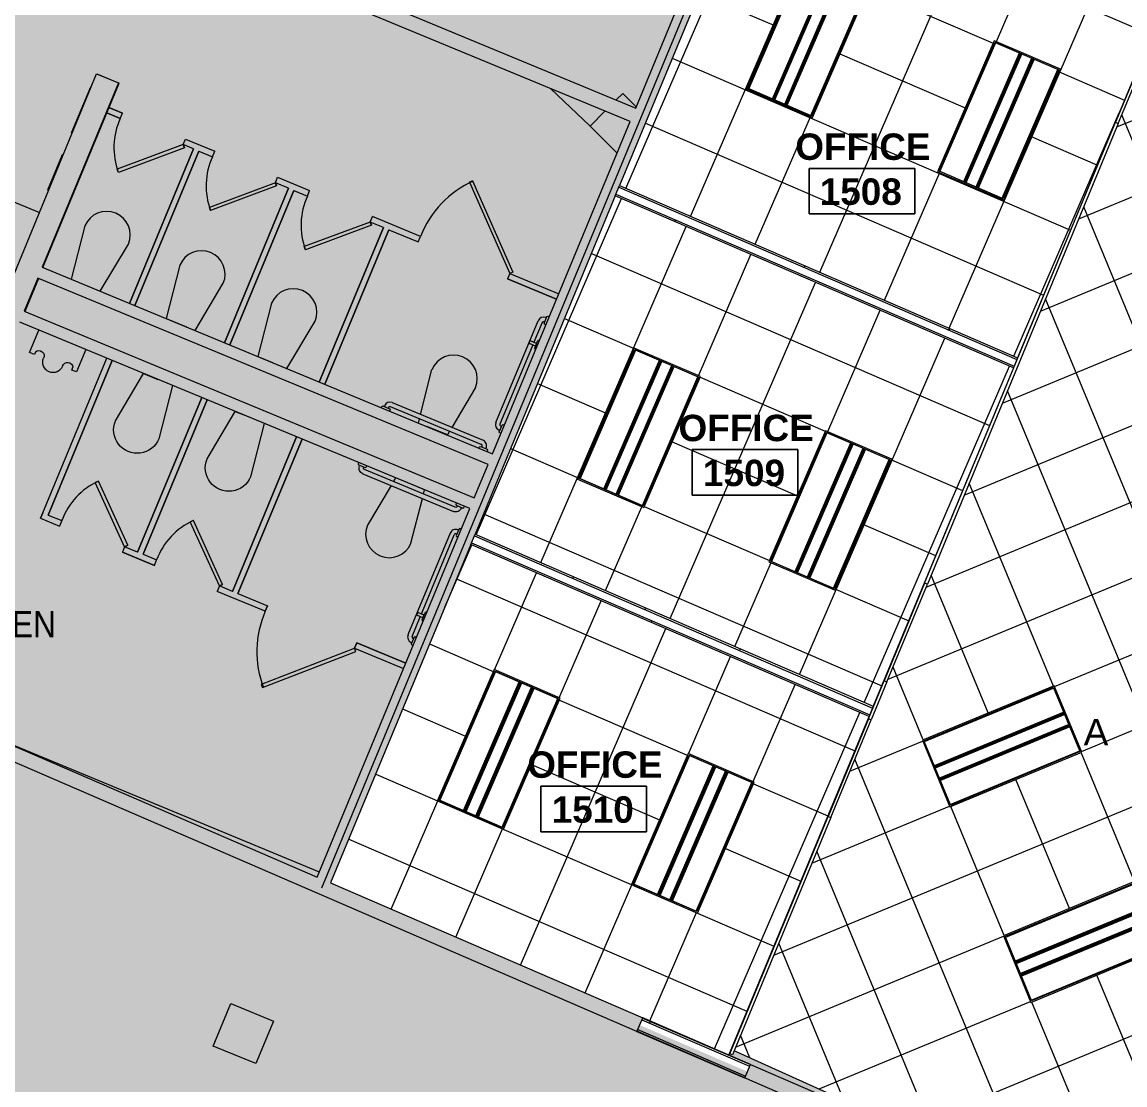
# Model space of a CAD drawing. Header units: inches. Extents: x 488 to 2071, y 800 to 2512.
# Drawn here: x 1129.1 to 1504.8, y 1009.8 to 1371.9 of the extents above; entities that cross this region are included whole.
import ezdxf

# ---------------------------------------------------------------- set-up
doc = ezdxf.new("R2010")
doc.units = ezdxf.units.IN
doc.header["$MEASUREMENT"] = 0
for name, color, linetype, lineweight in [('A-AREA-IDEN', 2, 'Continuous', 9), ('A-CLNG', 13, 'Continuous', 13), ('A-CLNG-PATT', 13, 'Continuous', 13), ('A-DETL-GENF', 92, 'Continuous', 9), ('A-DETL-THIN', 151, 'Continuous', 9), ('A-Flor-Shel-Text', 8, 'Continuous', 9), ('A-Flor-Shel-Tptn', 8, 'Continuous', 9), ('A-GLAZ-CURT', 52, 'Continuous', 9), ('A-Glaz-Shel-Sill', 8, 'Continuous', 9), ('A-WALL', 113, 'Continuous', 9), ('A-WALL-PATT', 111, 'Continuous', 13), ('A-Wall-Shel', 8, 'Continuous', 9), ('A-Wall-Shel-Fill', 8, 'Continuous', 9), ('E-LITE-EQPM', 33, 'Continuous', 9), ('E-LITE-EQPM-IDEN', 33, 'Continuous', 9), ('I-WALL', 2, 'Continuous', 9), ('P-Fixt-Shel', 8, 'Continuous', 9), ('S-Cols', 8, 'Continuous', 9), ('S-Cols-Fill', 8, 'Continuous', 9)]:
    doc.layers.add(name, color=color, linetype=linetype, lineweight=lineweight)
doc.styles.add('Arial', font='arial.ttf', dxfattribs={"height": 9})
doc.styles.add('Stylus BT', font='stylu.ttf', dxfattribs={"width": 0.9, "height": 9})
doc.styles.add('Swis721 Lt BT_B', font='', dxfattribs={"height": 9})
doc.styles.get('Swis721 Lt BT_B').set_extended_font_data('Swis721 Lt BT', bold=True)
pattern_1 = [(0, (0, 0), (30.72, 7.68), [1.267, -21.773, 1.267, -21.773, -122.88]), (0, (0, 0), (30.72, 7.68), [-46.08, 1.267, -44.813, 1.267, -21.773, -53.76]), (0, (0, 0), (30.72, 7.68), [-115.2, 1.267, -14.093, 1.267, -37.133]), (120, (11.52, 3.84), (-22.011075, 22.7643), [1.267, -21.773, 1.267, -21.773, -122.88]), (120, (11.52, 3.84), (-22.011075, 22.7643), [-46.08, 1.267, -44.813, 1.267, -21.773, -53.76]), (120, (11.52, 3.84), (-22.011075, 22.7643), [-115.2, 1.267, -14.093, 1.267, -37.133]), (240, (15.36, 19.2), (-8.708925, -30.4443), [1.267, -21.773, 1.267, -21.773, -122.88]), (240, (15.36, 19.2), (-8.708925, -30.4443), [-46.08, 1.267, -44.813, 1.267, -21.773, -53.76]), (240, (15.36, 19.2), (-8.708925, -30.4443), [-115.2, 1.267, -14.093, 1.267, -37.133])]

# ---------------------------------------------------------------- blocks, each defined once
blk = doc.blocks.new('Revit Link EDITED_dwg_GRAB36-5488122-Level 1 REFLECTED CEILING PLAN')
at = {"layer": 'P-Fixt-Shel', "color": 7}
for p, q in [((0.75, 18.75), (1, 18.75)), ((1, 17.25), (0.75, 17.25)), ((1.5, -16.75), (1.5, 16.75)), ((3, 16.75), (3, -16.75)), ((0.75, -17.25), (1, -17.25)), ((1, -18.75), (0.75, -18.75)), ((0.5, -19.5), (0, -19.5))]:
    blk.add_line(p, q, dxfattribs=at)
at = {"layer": 'P-Fixt-Shel', "color": 7, "flags": 128}
for points in [[(0, 19.5), (0.5, 19.5), (0.75, 19.25), (0.75, 16.75), (0.5, 16.5), (0, 16.5)], [(0, -16.5), (0.5, -16.5), (0.75, -16.75), (0.75, -19.25), (0.5, -19.5)]]:
    blk.add_lwpolyline(points, dxfattribs=at)
at = {"layer": 'P-Fixt-Shel', "color": 7}
for centre, radius, start, end in [((1, 16.75), 2, 360, 90), ((1, 16.75), 0.5, 360, 90), ((1, -16.75), 2, 270, 0), ((1, -16.75), 0.5, 270, 0)]:
    blk.add_arc(centre, radius, start, end, dxfattribs=at)
blk = doc.blocks.new('Revit Link EDITED_dwg_TOILET1-5488119-Level 1 REFLECTED CEILING PLAN')
at = {"layer": 'P-Fixt-Shel', "color": 7}
blk.add_line((5.34, 0.01), (8.03, 18.56), dxfattribs=at)
at = {"layer": 'P-Fixt-Shel', "color": 7, "flags": 128}
blk.add_lwpolyline([(-8.03, 18.56), (-5.34, 0), (0, 0)], dxfattribs=at)
at = {"layer": 'P-Fixt-Shel', "color": 7}
blk.add_arc((0, 18.56), 8.03, 360, 180, dxfattribs=at)
blk = doc.blocks.new('Revit Link EDITED_dwg_TOILET1-V17-Level 1 REFLECTED CEILING PLAN')
at = {"layer": 'P-Fixt-Shel', "color": 7}
blk.add_line((5.34, 0.01), (8.03, 18.56), dxfattribs=at)
at = {"layer": 'P-Fixt-Shel', "color": 7, "flags": 128}
blk.add_lwpolyline([(-8.03, 18.56), (-5.34, 0), (2.08, 0)], dxfattribs=at)
at = {"layer": 'P-Fixt-Shel', "color": 7}
blk.add_arc((0, 18.56), 8.03, 360, 180, dxfattribs=at)
blk = doc.blocks.new('Revit Link EDITED_dwg_GRAB36-5488120-Level 1 REFLECTED CEILING PLAN')
at = {"layer": 'P-Fixt-Shel', "color": 7}
for p, q in [((0.75, 18.75), (1, 18.75)), ((1, 17.25), (0.75, 17.25)), ((1.5, -16.75), (1.5, 16.75)), ((3, 16.75), (3, -16.75)), ((0.75, -17.25), (1, -17.25)), ((1, -18.75), (0.75, -18.75)), ((0.5, -19.5), (0, -19.5))]:
    blk.add_line(p, q, dxfattribs=at)
at = {"layer": 'P-Fixt-Shel', "color": 7, "flags": 128}
for points in [[(0, 19.5), (0.5, 19.5), (0.75, 19.25), (0.75, 16.75), (0.5, 16.5), (0, 16.5)], [(0, -16.5), (0.5, -16.5), (0.75, -16.75), (0.75, -19.25), (0.5, -19.5)]]:
    blk.add_lwpolyline(points, dxfattribs=at)
at = {"layer": 'P-Fixt-Shel', "color": 7}
for centre, radius, start, end in [((1, 16.75), 2, 360, 90), ((1, 16.75), 0.5, 360, 90), ((1, -16.75), 2, 270, 0), ((1, -16.75), 0.5, 270, 0)]:
    blk.add_arc(centre, radius, start, end, dxfattribs=at)
blk = doc.blocks.new('Revit Link EDITED_dwg_TOILET1-V18-Level 1 REFLECTED CEILING PLAN')
at = {"layer": 'P-Fixt-Shel', "color": 7}
blk.add_line((5.34, 0.01), (8.03, 18.56), dxfattribs=at)
at = {"layer": 'P-Fixt-Shel', "color": 7, "flags": 128}
blk.add_lwpolyline([(-8.03, 18.56), (-5.34, 0), (2.16, 0)], dxfattribs=at)
at = {"layer": 'P-Fixt-Shel', "color": 7}
blk.add_arc((0, 18.56), 8.03, 360, 180, dxfattribs=at)
blk = doc.blocks.new('Revit Link EDITED_dwg_TOILET1-5488121-Level 1 REFLECTED CEILING PLAN')
at = {"layer": 'P-Fixt-Shel', "color": 7}
blk.add_line((5.34, 0.01), (8.03, 18.56), dxfattribs=at)
at = {"layer": 'P-Fixt-Shel', "color": 7, "flags": 128}
blk.add_lwpolyline([(-8.03, 18.56), (-5.34, 0), (0.01, 0)], dxfattribs=at)
at = {"layer": 'P-Fixt-Shel', "color": 7}
blk.add_arc((0, 18.56), 8.03, 360, 180, dxfattribs=at)
blk = doc.blocks.new('Revit Link EDITED_dwg_TOILET1-V19-Level 1 REFLECTED CEILING PLAN')
at = {"layer": 'P-Fixt-Shel', "color": 7}
blk.add_line((5.35, 0.01), (8.03, 18.56), dxfattribs=at)
at = {"layer": 'P-Fixt-Shel', "color": 7, "flags": 128}
blk.add_lwpolyline([(-8.03, 18.56), (-5.34, 0), (-2.15, 0)], dxfattribs=at)
at = {"layer": 'P-Fixt-Shel', "color": 7}
blk.add_arc((0, 18.56), 8.03, 360, 180, dxfattribs=at)
blk = doc.blocks.new('Revit Link EDITED_dwg_URINAL1-5488130-Level 1 REFLECTED CEILING PLAN')
at = {"layer": 'P-Fixt-Shel', "color": 7, "flags": 128}
for points in [[(-8.66, 0), (-8.66, -8.28), (-6.9, -8.28), (-6.9, -7.28)], [(6.9, -7.28), (6.9, -8.28), (8.66, -8.28), (8.66, 0)]]:
    blk.add_lwpolyline(points, dxfattribs=at)
at = {"layer": 'P-Fixt-Shel', "color": 7}
for centre, radius, start, end in [((-5.3, -8.09), 1.8, 353.9369, 153.0544), ((5.3, -8.09), 1.8, 26.9456, 186.0631), ((0, -8.28), 3.51, 180, 0)]:
    blk.add_arc(centre, radius, start, end, dxfattribs=at)
blk = doc.blocks.new('Revit Link EDITED_dwg-5488103-Level 1 REFLECTED CEILING PLAN')
at = {"layer": 'A-Wall-Shel-Fill'}
h = blk.add_hatch(color=7, dxfattribs=at)
h.paths.add_polyline_path([(1322.58, 1336.49), (1327.64, 1341.55), (1309.11, 1349.23), (1320.99, 1338)], flags=0)
h.paths.add_polyline_path([(1250.93, 1391.72), (1250.93, 1391.72), (1250.93, 1391.72)], flags=0)
h.paths.add_polyline_path([(1257.45, 1394.43), (1257.45, 1394.43), (1257.45, 1394.43)], flags=0)
h.paths.add_polyline_path([(1246.73, 1447.6), (1246.73, 1447.62), (1198.66, 1467.5), (1198.69, 1467.5), (1246.68, 1447.62)], flags=0)
h.paths.add_polyline_path([(1247.17, 1452.85), (1254.51, 1455.89), (1254.38, 1456.21), (1246.73, 1453.06), (1120, 1505.56), (1128.99, 1527.27), (1128.91, 1527.25), (1119.93, 1505.56), (1246.75, 1453.03)], flags=0)
h.paths.add_polyline_path([(1191.75, 1463.88), (1194.02, 1469.46), (1118, 1500.92), (1115.71, 1495.37), (1115.77, 1495.35), (1118.06, 1500.89), (1194.02, 1469.43), (1191.73, 1463.89)], flags=0)
h.paths.add_polyline_path([(1111.09, 1497.29), (1125.03, 1531.06), (1125, 1531.04), (1111.6, 1498.64), (1111.08, 1497.29)], flags=0)
h = blk.add_hatch(color=7, dxfattribs=at)
h.paths.add_polyline_path([(1093.09, 1072.46), (1093.09, 1072.55), (991.71, 1114.5), (991.72, 1114.45), (1092.96, 1072.51)], flags=0)
h.paths.add_polyline_path([(1090.47, 1079.05), (1112.12, 1131.32), (1112.07, 1131.34), (1090.45, 1079.14), (1044.4, 1098.22), (1044.4, 1098.13), (1090.45, 1079.06)], flags=0)
h.paths.add_polyline_path([(1229.59, 1080.58), (1230.33, 1082.36), (1114.81, 1130.2), (1225.47, 1082.36)], flags=0)
h.paths.add_polyline_path([(1039.75, 1100.05), (1039.75, 1100.14), (964.91, 1131.14), (967.2, 1136.69), (967.14, 1136.71), (964.82, 1131.09), (1039.57, 1100.13)], flags=0)
h.paths.add_polyline_path([(984.91, 1117.36), (958.29, 1128.39), (958.3, 1128.38), (984.79, 1117.41)], flags=0)
h.paths.add_polyline_path([(1060.48, 1137.02), (1069.67, 1159.24), (990.18, 1192.17), (1040.89, 1314.58), (1123.94, 1280.18), (1124.02, 1280.36), (1040.85, 1314.66), (990.12, 1192.17), (1069.67, 1159.22), (1060.48, 1137.02)], flags=0)
h.paths.add_polyline_path([(1063.13, 1156.49), (1063.13, 1156.51), (988.19, 1187.52), (980.92, 1169.97), (980.98, 1169.95), (988.25, 1187.5), (1063.1, 1156.5)], flags=0)
h.paths.add_polyline_path([(1102.36, 1206.86), (1102.36, 1206.86), (1102.35, 1206.86)], flags=0)
h.paths.add_polyline_path([(1102.37, 1206.87), (1128.37, 1269.63), (1128.27, 1269.67), (1102.89, 1208.14)], flags=0)
h.paths.add_polyline_path([(1129.99, 1273.29), (1134.66, 1284.58), (1134.45, 1284.66), (1129.79, 1273.37)], flags=0)
h.paths.add_polyline_path([(1136.1, 1288.31), (1162.11, 1351.08), (1161.87, 1351.18), (1135.97, 1288.36)], flags=0)
h.paths.add_polyline_path([(1073.93, 1305.34), (1042.46, 1318.38), (1093.17, 1440.79), (1173.81, 1407.43), (1173.78, 1407.43), (1093.12, 1440.84), (1042.38, 1318.35), (1069.35, 1307.23)], flags=0)
h.paths.add_polyline_path([(1171.08, 1413.96), (1171.06, 1414), (1095.1, 1445.46), (1101.98, 1462.1), (1101.93, 1462.11), (1095.03, 1445.46), (1171.06, 1413.97)], flags=0)
blk.add_hatch(color=7, dxfattribs=at).paths.add_polyline_path([(1495.15, 965.77), (1371.65, 1021.44), (1371.07, 1020.04), (1370.14, 1020.42), (1370.73, 1021.85), (1370.62, 1021.9), (1369.82, 1019.95), (1494.82, 965.91)], flags=0)
at = {"layer": 'S-Cols-Fill'}
h = blk.add_hatch(color=7, dxfattribs=at)
h.paths.add_polyline_path([(1331.78, 1327.29), (1336.22, 1338), (1327.64, 1341.55), (1322.58, 1336.49), (1331.46, 1327.61)], flags=0)
h.paths.add_polyline_path([(1338.13, 1342.62), (1338.28, 1342.98), (1333.68, 1347.58), (1331.5, 1345.37), (1337.62, 1342.83)], flags=0)
blk.add_hatch(color=7, dxfattribs=at).paths.add_polyline_path([(1208.68, 1017.04), (1214.69, 1031.54), (1200.19, 1037.54), (1194.19, 1023.04)], flags=0)
at = {"layer": 'A-Flor-Shel-Tptn', "color": 7}
for p, q in [((1158.68, 1342.82), (1163.3, 1340.9)), ((1163.3, 1340.9), (1158.68, 1342.82)), ((1157.92, 1340.97), (1162.54, 1339.05)), ((1162.54, 1339.05), (1157.92, 1340.97)), ((1162.54, 1339.05), (1163.3, 1340.9)), ((1162.54, 1339.05), (1163.3, 1340.9)), ((1183.96, 1330.18), (1161.47, 1321.79)), ((1183.96, 1330.18), (1161.47, 1321.79)), ((1183.96, 1330.18), (1184.73, 1332.03)), ((1183.96, 1330.18), (1184.73, 1332.03)), ((1187.48, 1328.72), (1183.96, 1330.18)), ((1187.48, 1328.72), (1183.96, 1330.18)), ((1183.96, 1330.18), (1184.37, 1329.09)), ((1184.37, 1329.09), (1183.96, 1330.18)), ((1184.73, 1332.03), (1194.71, 1327.89)), ((1184.73, 1332.03), (1194.71, 1327.89)), ((1184.37, 1329.09), (1161.88, 1320.7)), ((1184.37, 1329.09), (1161.88, 1320.7)), ((1187.48, 1328.72), (1165.67, 1276.06)), ((1165.67, 1276.06), (1187.48, 1328.72)), ((1189.33, 1327.96), (1167.51, 1275.3)), ((1167.51, 1275.3), (1189.33, 1327.96)), ((1189.33, 1327.96), (1193.95, 1326.04)), ((1189.33, 1327.96), (1193.95, 1326.04)), ((1193.95, 1326.04), (1194.71, 1327.89)), ((1193.95, 1326.04), (1194.71, 1327.89)), ((1161.88, 1320.7), (1161.47, 1321.79)), ((1161.88, 1320.7), (1161.47, 1321.79)), ((1215.37, 1317.17), (1216.14, 1319.02)), ((1215.37, 1317.17), (1216.14, 1319.02)), ((1216.14, 1319.02), (1227.05, 1314.5)), ((1216.14, 1319.02), (1227.05, 1314.5)), ((1215.37, 1317.17), (1192.89, 1308.78)), ((1215.37, 1317.17), (1192.89, 1308.78)), ((1215.78, 1316.08), (1193.29, 1307.69)), ((1215.78, 1316.08), (1193.29, 1307.69)), ((1219.82, 1315.33), (1198, 1262.67)), ((1198, 1262.67), (1219.82, 1315.33)), ((1219.82, 1315.33), (1215.37, 1317.17)), ((1219.82, 1315.33), (1215.37, 1317.17)), ((1215.37, 1317.17), (1215.78, 1316.08)), ((1215.78, 1316.08), (1215.37, 1317.17)), ((1281.45, 1317.33), (1282.51, 1317.81)), ((1282.51, 1317.81), (1281.45, 1317.33)), ((1281.45, 1317.33), (1295.23, 1286.25)), ((1281.45, 1317.33), (1295.23, 1286.25)), ((1282.51, 1317.81), (1296.29, 1286.73)), ((1282.51, 1317.81), (1296.29, 1286.73)), ((1221.66, 1314.56), (1199.85, 1261.9)), ((1199.85, 1261.9), (1221.66, 1314.56)), ((1221.66, 1314.56), (1226.28, 1312.65)), ((1221.66, 1314.56), (1226.28, 1312.65)), ((1226.28, 1312.65), (1227.05, 1314.5)), ((1226.28, 1312.65), (1227.05, 1314.5)), ((1193.29, 1307.69), (1192.89, 1308.78)), ((1193.29, 1307.69), (1192.89, 1308.78)), ((1247.71, 1303.77), (1225.22, 1295.39)), ((1247.71, 1303.77), (1225.22, 1295.39)), ((1247.71, 1303.77), (1248.47, 1305.62)), ((1247.71, 1303.77), (1248.47, 1305.62)), ((1252.15, 1301.93), (1247.71, 1303.77)), ((1252.15, 1301.93), (1247.71, 1303.77)), ((1247.71, 1303.77), (1248.12, 1302.68)), ((1248.12, 1302.68), (1247.71, 1303.77)), ((1264.84, 1298.84), (1248.47, 1305.62)), ((1264.84, 1298.84), (1248.47, 1305.62)), ((1248.12, 1302.68), (1225.63, 1294.29)), ((1248.12, 1302.68), (1225.63, 1294.29)), ((1252.15, 1301.93), (1230.34, 1249.27)), ((1230.34, 1249.27), (1252.15, 1301.93)), ((1254, 1301.17), (1232.19, 1248.51)), ((1232.19, 1248.51), (1254, 1301.17)), ((1254, 1301.17), (1264.07, 1296.99)), ((1254, 1301.17), (1264.07, 1296.99)), ((1264.07, 1296.99), (1264.84, 1298.84)), ((1264.07, 1296.99), (1264.84, 1298.84)), ((1225.63, 1294.29), (1225.22, 1295.39)), ((1225.63, 1294.29), (1225.22, 1295.39)), ((1295.23, 1286.25), (1294.46, 1284.4)), ((1295.23, 1286.25), (1294.46, 1284.4)), ((1296.29, 1286.73), (1295.23, 1286.25)), ((1296.29, 1286.73), (1295.23, 1286.25)), ((1295.23, 1286.25), (1311.92, 1279.34)), ((1295.23, 1286.25), (1311.92, 1279.34)), ((1294.46, 1284.4), (1311.15, 1277.49)), ((1311.15, 1277.49), (1294.46, 1284.4)), ((1136.12, 1204.73), (1157.93, 1257.39)), ((1136.12, 1204.73), (1157.93, 1257.39)), ((1137.97, 1203.96), (1159.78, 1256.62)), ((1159.78, 1256.62), (1137.97, 1203.96)), ((1168.45, 1191.33), (1190.27, 1243.99)), ((1190.27, 1243.99), (1168.45, 1191.33)), ((1170.3, 1190.57), (1192.12, 1243.23)), ((1192.12, 1243.23), (1170.3, 1190.57)), ((1200.79, 1177.94), (1222.6, 1230.6)), ((1222.6, 1230.6), (1200.79, 1177.94)), ((1202.64, 1177.17), (1224.45, 1229.83)), ((1224.45, 1229.83), (1202.64, 1177.17)), ((1155.1, 1215.49), (1154.04, 1215)), ((1155.1, 1215.49), (1154.04, 1215)), ((1164.01, 1193.17), (1154.04, 1215)), ((1164.01, 1193.17), (1154.04, 1215)), ((1165.07, 1193.66), (1155.1, 1215.49)), ((1165.07, 1193.66), (1155.1, 1215.49)), ((1136.12, 1204.73), (1135.35, 1202.88)), ((1135.35, 1202.88), (1136.12, 1204.73)), ((1135.35, 1202.88), (1141.82, 1200.2)), ((1135.35, 1202.88), (1141.82, 1200.2)), ((1137.97, 1203.96), (1142.59, 1202.05)), ((1137.97, 1203.96), (1142.59, 1202.05)), ((1142.59, 1202.05), (1141.82, 1200.2)), ((1142.59, 1202.05), (1141.82, 1200.2)), ((1187.44, 1202.09), (1186.38, 1201.61)), ((1187.44, 1202.09), (1186.38, 1201.61)), ((1196.35, 1179.78), (1186.38, 1201.61)), ((1196.35, 1179.78), (1186.38, 1201.61)), ((1197.41, 1180.26), (1187.44, 1202.09)), ((1197.41, 1180.26), (1187.44, 1202.09)), ((1164.01, 1193.17), (1163.25, 1191.32)), ((1164.01, 1193.17), (1163.25, 1191.32)), ((1163.25, 1191.32), (1174.16, 1186.8)), ((1174.16, 1186.8), (1163.25, 1191.32)), ((1164.01, 1193.17), (1165.07, 1193.66)), ((1165.07, 1193.66), (1164.01, 1193.17)), ((1168.45, 1191.33), (1164.01, 1193.17)), ((1168.45, 1191.33), (1164.01, 1193.17)), ((1170.3, 1190.57), (1174.92, 1188.65)), ((1170.3, 1190.57), (1174.92, 1188.65)), ((1174.16, 1186.8), (1174.92, 1188.65)), ((1174.16, 1186.8), (1174.92, 1188.65)), ((1196.35, 1179.78), (1195.58, 1177.93)), ((1196.35, 1179.78), (1195.58, 1177.93)), ((1196.35, 1179.78), (1197.41, 1180.26)), ((1197.41, 1180.26), (1196.35, 1179.78)), ((1200.79, 1177.94), (1196.35, 1179.78)), ((1200.79, 1177.94), (1196.35, 1179.78)), ((1211.95, 1171.15), (1195.58, 1177.93)), ((1211.95, 1171.15), (1195.58, 1177.93)), ((1202.64, 1177.17), (1212.71, 1173)), ((1202.64, 1177.17), (1212.71, 1173)), ((1212.71, 1173), (1211.95, 1171.15)), ((1211.95, 1171.15), (1212.71, 1173)), ((1210.62, 1146.33), (1242.34, 1158.57)), ((1210.62, 1146.33), (1242.34, 1158.57)), ((1211.03, 1145.24), (1242.76, 1157.48)), ((1211.03, 1145.24), (1242.76, 1157.48)), ((1242.76, 1157.48), (1242.34, 1158.57)), ((1242.76, 1157.48), (1242.34, 1158.57)), ((1242.34, 1158.57), (1259.03, 1151.65)), ((1242.34, 1158.57), (1259.03, 1151.65)), ((1243.1, 1160.41), (1259.79, 1153.5)), ((1259.79, 1153.5), (1243.1, 1160.41)), ((1210.62, 1146.33), (1211.03, 1145.24)), ((1211.03, 1145.24), (1210.62, 1146.33))]:
    blk.add_line(p, q, dxfattribs=at)
for centre, radius, start, end in [((1184.37, 1329.09), 24, 155.4608, 200.383), ((1184.37, 1329.09), 24, 155.4608, 200.383), ((1215.78, 1316.08), 24, 155.4608, 200.383), ((1215.78, 1316.08), 24, 155.4608, 200.383), ((1296.56, 1286.61), 34, 113.9115, 158.9115), ((1296.56, 1286.61), 34, 113.9115, 158.9115), ((1248.12, 1302.68), 24, 155.4608, 200.383), ((1248.12, 1302.68), 24, 155.4608, 200.383), ((1165.07, 1193.66), 24, 114.617, 159.5392), ((1165.07, 1193.66), 24, 114.617, 159.5392), ((1197.41, 1180.26), 24, 114.617, 159.5392), ((1197.41, 1180.26), 24, 114.617, 159.5392), ((1243.03, 1157.37), 34, 156.0885, 201.0885), ((1243.03, 1157.37), 34, 156.0885, 201.0885)]:
    blk.add_arc(centre, radius, start, end, dxfattribs=at)
at = {"layer": 'A-Glaz-Shel-Sill', "color": 7}
blk.add_arc((1955.44, 715.39), 515.51, 112.6116, 152.63, dxfattribs=at)
at = {"layer": 'A-Wall-Shel', "color": 7}
for p, q in [((1158.18, 1352.71), (1154.71, 1354.14)), ((1322.58, 1336.49), (1309.11, 1349.23)), ((1134.66, 1284.58), (1129.99, 1273.29)), ((1114.4, 1130.38), (1230.33, 1082.36))]:
    blk.add_line(p, q, dxfattribs=at)
at = {"layer": 'A-Wall-Shel', "color": 7, "flags": 128}
blk.add_lwpolyline([(1136.1, 1288.31), (1162.11, 1351.08), (1161.87, 1351.18)], dxfattribs=at)
at = {"layer": 'P-Fixt-Shel', "color": 7}
for p, q in [((1152.58, 1349.62), (1152.34, 1349.72)), ((1143.05, 1326.5), (1142.77, 1326.62)), ((1290.5, 1235.47), (1304.85, 1270.12)), ((1307.47, 1271.2), (1307.7, 1271.11)), ((1308.21, 1271.7), (1308.68, 1271.51)), ((1306.24, 1269.55), (1303.45, 1262.82)), ((1307.12, 1269.72), (1306.89, 1269.82)), ((1304.37, 1262.44), (1302.52, 1263.2)), ((1303.71, 1260.83), (1304.66, 1263.14)), ((1303.07, 1261.9), (1291.89, 1234.9)), ((1303.99, 1261.52), (1302.14, 1262.28)), ((1264.82, 1238.24), (1268.67, 1253.48)), ((1283.51, 1247.36), (1275.49, 1233.82)), ((1264.08, 1235.3), (1264.45, 1236.77)), ((1291.82, 1232.77), (1291.58, 1232.86)), ((1292.16, 1234.25), (1292.39, 1234.15)), ((1254.79, 1214.02), (1246.73, 1200.52)), ((1256.34, 1216.62), (1255.57, 1215.32)), ((1261.56, 1194.35), (1265.46, 1209.6)), ((1277.75, 1198.8), (1277.52, 1198.9)), ((1274.9, 1197.81), (1260.55, 1163.17)), ((1265.1, 1170.24), (1276.29, 1197.24)), ((1276.94, 1197.51), (1277.17, 1197.41)), ((1261.94, 1162.59), (1264.72, 1169.31)), ((1265.65, 1168.93), (1263.8, 1169.69)), ((1266.03, 1169.85), (1264.18, 1170.62)), ((1265.36, 1168.24), (1266.32, 1170.55)), ((1262.44, 1161.84), (1262.21, 1161.94)), ((1243.1, 1160.41), (1242.34, 1158.57)), ((1242.34, 1158.57), (1243.1, 1160.41)), ((1261.63, 1160.55), (1261.87, 1160.46)), ((1261.81, 1159.67), (1262.27, 1159.48))]:
    blk.add_line(p, q, dxfattribs=at)
at = {"layer": 'P-Fixt-Shel', "color": 7, "flags": 128}
for points in [[(1115.25, 1431.64), (1074.08, 1332.25), (1135.01, 1307.01)], [(1152.34, 1349.72), (1145.83, 1334.01), (1146.1, 1333.9)], [(1142.77, 1326.62), (1137.8, 1314.61), (1138.09, 1314.49)], [(1307.53, 1268.74), (1307.07, 1268.93), (1306.93, 1269.26), (1307.89, 1271.57), (1308.21, 1271.7)], [(1274.72, 1232.51), (1273.96, 1231.22), (1266.96, 1234.11)], [(1292.22, 1231.79), (1291.76, 1231.98), (1291.62, 1232.3), (1292.58, 1234.61), (1292.91, 1234.75), (1293.37, 1234.56)], [(1265.84, 1211.06), (1266.21, 1212.52), (1261.1, 1214.65)], [(1278.73, 1199.21), (1278.26, 1199.4), (1277.94, 1199.26), (1276.98, 1196.95), (1277.12, 1196.63), (1277.58, 1196.43)], [(1263.42, 1162.25), (1262.96, 1162.44), (1262.63, 1162.31), (1261.67, 1160), (1261.81, 1159.67)]]:
    blk.add_lwpolyline(points, dxfattribs=at)
at = {"layer": 'P-Fixt-Shel', "color": 7}
for centre, radius, start, end in [((1306.7, 1269.35), 2, 67.4998, 157.4998), ((1306.7, 1269.35), 0.5, 67.4998, 157.4998), ((1302.33, 1262.74), 0.5, 67.635, 247.635), ((1305.12, 1262.95), 0.5, 67.635, 157.635), ((1304.17, 1260.63), 0.5, 157.635, 247.5012), ((1276.09, 1250.42), 8.03, 337.605, 157.605), ((1292.35, 1234.71), 2, 157.4998, 247.4998), ((1292.35, 1234.71), 0.5, 157.4998, 247.4998), ((1254.14, 1197.44), 8.03, 157.395, 337.395), ((1276.75, 1197.05), 2, 67.5003, 157.5003), ((1276.75, 1197.05), 0.5, 67.5003, 157.5003), ((1263.99, 1170.15), 0.5, 67.635, 247.635), ((1266.78, 1170.36), 0.5, 67.6663, 157.635), ((1265.83, 1168.05), 0.5, 157.635, 246.5552), ((1262.4, 1162.4), 2, 157.5003, 247.5003), ((1262.4, 1162.4), 0.5, 157.5003, 247.5003)]:
    blk.add_arc(centre, radius, start, end, dxfattribs=at)
at = {"layer": 'S-Cols', "color": 7, "flags": 128}
for points in [[(1338.28, 1342.98), (1333.68, 1347.58), (1331.47, 1345.38)], [(1327.64, 1341.55), (1322.58, 1336.49), (1331.78, 1327.29)]]:
    blk.add_lwpolyline(points, dxfattribs=at)
blk.add_lwpolyline([(1214.69, 1031.54), (1208.68, 1017.04), (1194.19, 1023.04), (1200.19, 1037.54)], close=True, dxfattribs=at)
for name, p, rotation in [('Revit Link EDITED_dwg_TOILET1-V17-Level 1 REFLECTED CEILING PLAN', (1150.75, 1282.24), 337.3950000000519), ('Revit Link EDITED_dwg_TOILET1-V18-Level 1 REFLECTED CEILING PLAN', (1183.08, 1268.85), 337.3950000000519), ('Revit Link EDITED_dwg_TOILET1-5488119-Level 1 REFLECTED CEILING PLAN', (1214.34, 1255.9), 337.3950000000519), ('Revit Link EDITED_dwg_GRAB36-5488122-Level 1 REFLECTED CEILING PLAN', (1269.48, 1233.06), 67.50001289047115)]:
    blk.add_blockref(name, p, dxfattribs=dict(rotation=rotation))
at = {"extrusion": (0, 0, -1)}
for name, p, zscale, rotation in [('Revit Link EDITED_dwg_URINAL1-5488130-Level 1 REFLECTED CEILING PLAN', (-1142.81, 1263.65), -1, 22.5000119344776), ('Revit Link EDITED_dwg_TOILET1-5488121-Level 1 REFLECTED CEILING PLAN', (-1175.35, 1250.17), -1, 202.3949935547599), ('Revit Link EDITED_dwg_TOILET1-V19-Level 1 REFLECTED CEILING PLAN', (-1206.6, 1237.23), -1, 202.3949935547599), ('Revit Link EDITED_dwg_GRAB36-5488120-Level 1 REFLECTED CEILING PLAN', (-1261.74, 1214.39), -0.9999999999999999, 292.4999935547475)]:
    blk.add_blockref(name, p, dxfattribs=dict(at, zscale=zscale, rotation=rotation))
at = {"layer": 'A-Flor-Shel-Text', "insert": (1128.61, 1171.28), "char_height": 9, "width": 28.7252, "attachment_point": 2, "line_spacing_factor": 1.091849, "style": 'Stylus BT'}
blk.add_mtext('MEN', dxfattribs=at)
blk = doc.blocks.new('System Panel - Glazed-5474414-Level 1 REFLECTED CEILING PLAN')
at = {"layer": 'A-GLAZ-CURT', "lineweight": 13}
for p, q in [((-192.03, 0.75), (-192.03, 1.75)), ((-192.03, 1.75), (-104.52, 1.75)), ((-104.52, 0.75), (-192.03, 0.75)), ((-104.52, 1.75), (-104.52, 0.75)), ((-68.52, 0.75), (-68.52, 1.75)), ((-68.52, 1.75), (-54.52, 1.75)), ((-54.52, 0.75), (-68.52, 0.75)), ((-54.52, 1.75), (-54.52, 0.75)), ((-18.52, 0.75), (-18.52, 1.75)), ((-18.52, 1.75), (151.48, 1.75)), ((151.48, 0.75), (-18.52, 0.75)), ((151.48, 1.75), (151.48, 0.75)), ((187.48, 0.75), (187.48, 1.75)), ((187.48, 1.75), (192.03, 1.75)), ((192.03, 0.75), (187.48, 0.75)), ((192.03, 1.75), (192.03, 0.75))]:
    blk.add_line(p, q, dxfattribs=at)
at = {"layer": 'A-GLAZ-CURT'}
for p, q in [((-68.52, 1.75), (-104.52, 1.75)), ((-104.52, 0.75), (-68.52, 0.75)), ((-18.52, 1.75), (-54.52, 1.75)), ((-54.52, 0.75), (-18.52, 0.75)), ((187.48, 1.75), (151.48, 1.75)), ((151.48, 0.75), (187.48, 0.75))]:
    blk.add_line(p, q, dxfattribs=at)
blk = doc.blocks.new('L-Recessed-Axis-Plano - 2 X 4-4550867-Level 1 REFLECTED CEILING PLAN')
at = {"layer": 'E-LITE-EQPM'}
for p, q in [((23.91, 11.87), (-23.91, 11.87)), ((-23.91, 11.87), (-23.91, -11.88)), ((-23.87, -11.56), (-23.87, 11.56)), ((-23.87, 11.56), (23.88, 11.56)), ((23.88, 11.56), (23.88, -11.56)), ((23.91, -11.88), (23.91, 11.87)), ((-23.87, 2.74), (23.88, 2.74)), ((23.88, 2.51), (-23.87, 2.51)), ((-23.87, 2.3), (23.88, 2.3)), ((-23.87, 2.2), (23.88, 2.2)), ((-23.87, 1.83), (23.88, 1.83)), ((-23.87, -1.83), (23.88, -1.83)), ((-23.87, -2.2), (23.88, -2.2)), ((-23.87, -2.3), (23.88, -2.3)), ((-23.87, -2.51), (23.88, -2.51)), ((-23.87, -2.74), (23.88, -2.74)), ((-23.91, -11.88), (23.91, -11.88)), ((23.88, -11.56), (-23.87, -11.56))]:
    blk.add_line(p, q, dxfattribs=at)
blk = doc.blocks.new('Room Tag - Room Name and Number-3379422-Level 1 REFLECTED CEILING PLAN')
at = {"layer": 'A-AREA-IDEN'}
for p, q in [((-0.1881, -0.1636), (-0.1881, -0.0018)), ((-0.1881, -0.0018), (0.1869, -0.0018)), ((0.1869, -0.0018), (-0.1881, -0.0018)), ((-0.1881, -0.0018), (-0.1881, -0.1636)), ((0.1869, -0.0018), (0.1869, -0.1636)), ((0.1869, -0.1636), (0.1869, -0.0018)), ((0.1869, -0.1636), (-0.1881, -0.1636)), ((-0.1881, -0.1636), (0.1869, -0.1636))]:
    blk.add_line(p, q, dxfattribs=at)

msp = doc.modelspace()

# ---------------------------------------------------------------- hatches: boundary and pattern name
at = {"layer": 'A-CLNG-PATT'}
h = msp.add_hatch(dxfattribs=at)
h.set_pattern_fill('FP_13', color=256, style=0, pattern_type=2)
h.set_pattern_definition([(112.5, (1719.683, 1634.152), (22.1731, 9.1844), []), (22.5, (1719.683, 1634.152), (9.1844, -22.1731), [])])
h.paths.add_polyline_path([(1495.18, 965.76), (1520.47, 1007.38), (1520.42, 1007.42), (1521.83, 1009.49), (1521.9, 1009.49), (1550.86, 1048.07), (1550.82, 1048.11), (1552.41, 1050.04), (1552.46, 1050), (1585.04, 1085.64), (1585, 1085.68), (1586.77, 1087.44), (1586.81, 1087.4), (1622.68, 1119.73), (1622.65, 1119.78), (1624.58, 1121.36), (1624.62, 1121.31), (1663.44, 1150.03), (1663.41, 1150.08), (1665.49, 1151.46), (1665.52, 1151.42), (1706.94, 1176.25), (1706.91, 1176.3), (1709.12, 1177.48), (1709.14, 1177.43), (1746.19, 1194.97), (1743.76, 1200.84), (1745.52, 1201.6), (1744.14, 1204.82), (1742.42, 1204.08), (1739.96, 1210), (1756.13, 1216.7), (1762.17, 1202.11), (1969.11, 1287.83), (1967.97, 1290.6), (2002.84, 1305.05), (2002.84, 1322.04), (2015.84, 1322.04), (2015.84, 1409.06), (1780.3, 1409.06), (1780.3, 1412.19), (1781.59, 1412.19), (1781.59, 1564.44), (1781.24, 1564.44), (1781.24, 1564.37), (1781.11, 1564.35), (1672.67, 1564.35), (1532.07, 1506.11), (1467.75, 1659.69), (1348.08, 1610.12), (1358.61, 1584.7), (1268.78, 1547.45), (1299.54, 1473.19), (1299.48, 1473.17), (1301.6, 1468.06), (1377.13, 1436.77), (1377.19, 1436.93), (1381.81, 1435.01), (1381.77, 1434.82), (1517.37, 1376.19), (1527.89, 1401.58), (1531.35, 1400.15), (1520.47, 1373.86), (1518.04, 1374.87), (1371.65, 1021.44), (1495.18, 965.76)], flags=0)
h.paths.add_polyline_path([(1370.73, 1021.85), (1517.12, 1375.25), (1517, 1375.3), (1370.62, 1021.9)], flags=0)
h.paths.add_polyline_path([(1472.76, 1037.87), (1463.36, 1060.56), (1508.29, 1079.17), (1517.69, 1056.48), (1472.89, 1037.92)], flags=0)
h.paths.add_polyline_path([(1445.16, 1104.51), (1435.76, 1127.2), (1480.68, 1145.81), (1490.08, 1123.12), (1445.29, 1104.56)], flags=0)
h.paths.add_polyline_path([(1547.48, 1109.34), (1535.11, 1121.72), (1545.14, 1131.76), (1547.1, 1128.16), (1550.17, 1129.83), (1548.31, 1133.26), (1559.85, 1121.72), (1554, 1115.86), (1552.04, 1117.6), (1549.72, 1114.99), (1551.52, 1113.38), (1549.23, 1111.1)], flags=0)
h.paths.add_polyline_path([(1556.02, 1150.43), (1546.62, 1173.12), (1591.55, 1191.73), (1600.95, 1169.04), (1556.15, 1150.48)], flags=0)
h.paths.add_polyline_path([(1666.89, 1196.35), (1657.49, 1219.05), (1702.41, 1237.65), (1711.81, 1214.96), (1667.02, 1196.41)], flags=0)
h.paths.add_polyline_path([(1519.46, 1238.71), (1510.06, 1261.4), (1554.98, 1280.01), (1564.38, 1257.32), (1519.59, 1238.76)], flags=0)
h.paths.add_polyline_path([(1777.76, 1242.27), (1768.36, 1264.97), (1813.28, 1283.58), (1822.68, 1260.88), (1777.88, 1242.33)], flags=0)
h.paths.add_polyline_path([(1630.32, 1284.63), (1620.92, 1307.32), (1665.85, 1325.93), (1675.25, 1303.24), (1630.45, 1284.69)], flags=0)
h.paths.add_polyline_path([(1888.62, 1288.2), (1879.22, 1310.89), (1924.15, 1329.5), (1933.54, 1306.8), (1888.75, 1288.25)], flags=0)
h.paths.add_polyline_path([(1741.19, 1330.55), (1731.79, 1353.25), (1776.71, 1371.85), (1786.11, 1349.16), (1741.32, 1330.61)], flags=0)
h.paths.add_polyline_path([(1593.42, 1373.74), (1584.02, 1396.43), (1628.94, 1415.04), (1638.34, 1392.34), (1593.54, 1373.79)], flags=0)
h.paths.add_polyline_path([(1704.66, 1419.81), (1695.26, 1442.51), (1740.18, 1461.12), (1749.58, 1438.42), (1704.79, 1419.87)], flags=0)
h.paths.add_polyline_path([(1468.97, 1425.62), (1459.57, 1448.31), (1504.49, 1466.92), (1513.89, 1444.22), (1469.1, 1425.67)], flags=0)
h.paths.add_polyline_path([(1654, 1444.5), (1624.5, 1444.5), (1624.5, 1511), (1657.25, 1511), (1657.25, 1507.5), (1657.5, 1507.5), (1657.5, 1444.5), (1657.25, 1444.5)], flags=0)
h.paths.add_polyline_path([(1638.34, 1448), (1654, 1448), (1654, 1459.42), (1634.99, 1451.54), (1628, 1468.36), (1628, 1448)], flags=0)
h.paths.add_polyline_path([(1351.11, 1455.52), (1341.71, 1478.21), (1386.63, 1496.82), (1396.03, 1474.13), (1351.24, 1455.57)], flags=0)
h.paths.add_polyline_path([(1557.23, 1462.18), (1547.83, 1484.87), (1592.76, 1503.48), (1602.16, 1480.78), (1557.36, 1462.23)], flags=0)
h.paths.add_polyline_path([(1654, 1468.36), (1654, 1507.5), (1628, 1507.5), (1628, 1474.63), (1647.98, 1482.9), (1653.98, 1468.41)], flags=0)
h.paths.add_polyline_path([(1440.74, 1492.65), (1431.34, 1515.34), (1476.26, 1533.95), (1485.66, 1511.26), (1441.14, 1492.81)], flags=0)
h.paths.add_polyline_path([(1667.9, 1508.56), (1658.5, 1531.25), (1703.42, 1549.86), (1712.82, 1527.17), (1668.03, 1508.61)], flags=0)
h.paths.add_polyline_path([(1323.82, 1521.39), (1314.42, 1544.08), (1359.35, 1562.69), (1368.75, 1540), (1323.95, 1521.44)], flags=0)
h.paths.add_polyline_path([(1412.43, 1558.4), (1403.03, 1581.1), (1447.95, 1599.71), (1457.35, 1577.01), (1412.56, 1558.46)], flags=0)
h = msp.add_hatch(dxfattribs=at)
h.set_pattern_fill('FP_11', color=256, style=0, pattern_type=2)
h.set_pattern_definition([(336.62, (1333.798, 1131.547), (-9.5239, -22.0294), []), (246.62, (1333.798, 1131.547), (-22.0294, 9.5239), [])])
h.paths.add_polyline_path([(1369.82, 1019.95), (1417.6, 1135.32), (1281.96, 1193.96), (1234.18, 1078.59), (1351.11, 1028.04)], flags=0)
h.paths.add_polyline_path([(1359.2, 1068.32), (1336.66, 1078.07), (1355.95, 1122.7), (1378.5, 1112.96), (1359.35, 1068.66)], flags=0)
h.paths.add_polyline_path([(1293.12, 1096.9), (1270.57, 1106.64), (1289.87, 1151.27), (1312.41, 1141.53), (1293.26, 1097.23)], flags=0)
h.paths.add_polyline_path([(1419.03, 1138.78), (1466.79, 1254.08), (1331.16, 1312.72), (1283.4, 1197.42), (1418.79, 1138.88)], flags=0)
h.paths.add_polyline_path([(1406.04, 1178.3), (1383.49, 1188.05), (1402.79, 1232.68), (1425.33, 1222.93), (1406.19, 1178.66)], flags=0)
h.paths.add_polyline_path([(1340.87, 1206.48), (1318.32, 1216.22), (1337.62, 1260.86), (1360.16, 1251.11), (1341.01, 1206.81)], flags=0)
h.paths.add_polyline_path([(1468.23, 1257.54), (1515.94, 1372.73), (1380.3, 1431.37), (1332.59, 1316.18), (1467.99, 1257.65)], flags=0)
h.paths.add_polyline_path([(1463.49, 1311.19), (1440.94, 1320.94), (1460.24, 1365.57), (1482.78, 1355.82), (1463.63, 1311.52)], flags=0)
h.paths.add_polyline_path([(1398.32, 1339.36), (1375.77, 1349.11), (1395.07, 1393.74), (1417.61, 1384), (1398.46, 1339.7)], flags=0)
at = {"layer": 'A-DETL-GENF'}
h = msp.add_hatch(color=9, dxfattribs=at)
h.paths.add_polyline_path([(488.05, 799.94), (1415.16, 799.94), (1461.44, 911.67), (1454.19, 914.67), (1460.19, 929.16), (1467.44, 926.16), (1483.65, 965.29), (1375.23, 1012.17), (1376.16, 1014.32), (1339.44, 1030.19), (1338.51, 1028.04), (1114.81, 1124.75), (1093.18, 1072.51), (1093.12, 1072.51), (1093.09, 1072.46), (997, 1112.26), (954.85, 1010.5), (954.06, 1010.84), (953.51, 1009.5), (920.23, 1023.28), (831.49, 809.04), (756.81, 839.97), (759.15, 845.61), (547.33, 933.35), (585.4, 1025.28), (752.68, 955.99), (848.55, 1187.43), (864.26, 1180.91), (870.07, 1194.89), (874.34, 1193.12), (905.88, 1265.96), (939.16, 1252.24), (939.59, 1253.23), (905.48, 1267.36), (888.45, 1226.24), (883.83, 1228.16), (902.78, 1273.89), (941.49, 1257.87), (943.21, 1262.01), (943.36, 1261.95), (959.26, 1298.66), (958.51, 1298.97), (996.19, 1389.93), (798.83, 1471.68), (838.32, 1567.02), (675.55, 1959.92), (630.52, 1928.39), (509.26, 1978.61), (488.05, 1927.42), (488.05, 815.54)], flags=0)
h.paths.add_polyline_path([(776.32, 846.05), (776.32, 846.05), (774.9, 846.64)], flags=0)
h.paths.add_polyline_path([(771.7, 847.96), (773.87, 853.2), (778.49, 851.28), (792.27, 884.54), (787.64, 886.46), (791.76, 896.39), (782.02, 900.42), (885.31, 1149.79), (845.1, 1166.44), (737.24, 906.04), (608.76, 959.26), (610.61, 963.74), (734.62, 912.38), (750.86, 951.6), (588.29, 1018.94), (553.94, 936.02), (761.06, 850.23), (761.82, 852.06), (771.32, 848.12)], flags=0)
h.paths.add_polyline_path([(793.67, 901.01), (895.06, 1145.78), (889.96, 1147.88), (788.57, 903.12), (792.27, 901.59)], flags=0)
h.paths.add_polyline_path([(1208.68, 1017.04), (1194.19, 1023.04), (1200.19, 1037.54), (1214.69, 1031.54), (1213.24, 1028.04)], flags=0)
h.paths.add_polyline_path([(1090.45, 1079.14), (1112.07, 1131.34), (1230.33, 1082.36), (1281.61, 1206.16), (1128.37, 1269.63), (1102.35, 1206.86), (1094.97, 1209.92), (1123.94, 1280.18), (1040.89, 1314.58), (990.18, 1192.17), (1069.67, 1159.21), (1061.02, 1138.33), (1056.4, 1140.24), (1063.1, 1156.5), (988.25, 1187.5), (980.98, 1169.95), (980.92, 1169.97), (981.85, 1172.21), (981.02, 1172.53), (965.78, 1135.57), (966.54, 1135.25), (967.14, 1136.71), (967.2, 1136.69), (964.91, 1131.14), (1039.78, 1100.13), (1041.09, 1103.29), (1045.71, 1101.38), (1044.4, 1098.22), (1088.56, 1079.93)], flags=0)
h.paths.add_polyline_path([(887.16, 1154.26), (891.3, 1164.3), (851.25, 1180.89), (847.09, 1170.85), (885.31, 1155.02)], flags=0)
h.paths.add_polyline_path([(904.36, 1164.29), (905.85, 1167.9), (870.61, 1183.16), (868.88, 1179), (904.34, 1164.3)], flags=0)
h.paths.add_polyline_path([(1283.14, 1209.85), (1287.81, 1221.14), (1134.66, 1284.58), (1129.99, 1273.29), (1281.61, 1210.49)], flags=0)
h.paths.add_polyline_path([(1289.34, 1224.83), (1290.07, 1226.59), (1331.78, 1327.29), (1322.58, 1336.49), (1309.08, 1349.24), (1221.09, 1385.7), (1246.73, 1447.6), (1198.68, 1467.46), (1196.96, 1463.37), (1192.34, 1465.28), (1194.02, 1469.43), (1118.06, 1500.89), (1115.77, 1495.35), (1115.71, 1495.37), (1116.29, 1496.78), (1114.94, 1497.31), (1099.7, 1460.36), (1100.98, 1459.83), (1101.93, 1462.11), (1101.99, 1462.09), (1095.1, 1445.46), (1171.08, 1414.03), (1177.03, 1428.33), (1181.65, 1426.42), (1173.77, 1407.4), (1093.17, 1440.79), (1042.46, 1318.38), (1081.48, 1302.23), (1125.55, 1284.06), (1154.48, 1354.23), (1162.11, 1351.08), (1136.1, 1288.31), (1287.81, 1225.47)], flags=0)
h.paths.add_polyline_path([(589.16, 1272.98), (574.66, 1278.98), (580.66, 1293.48), (595.16, 1287.48)], flags=0)
h.paths.add_polyline_path([(1338.28, 1342.98), (1375.21, 1432.15), (1292.74, 1466.31), (1291.68, 1465.88), (1289.76, 1470.49), (1287.77, 1469.67), (1287.64, 1469.99), (1294.3, 1472.75), (1263.3, 1547.54), (1207.64, 1524.53), (1195.14, 1554.68), (1170.66, 1544.54), (1170.3, 1545.41), (1133.35, 1530.1), (1133.71, 1529.24), (1128.98, 1527.25), (1120, 1505.56), (1246.75, 1453.06), (1254.38, 1456.21), (1254.51, 1455.89), (1252.81, 1455.19), (1254.72, 1450.57), (1253.1, 1449.9), (1234.13, 1404.09), (1257.45, 1394.41), (1250.97, 1378.72), (1331.47, 1345.38), (1333.68, 1347.58), (1338.13, 1343.13)], flags=0)
h.paths.add_polyline_path([(1246.34, 1380.64), (1250.93, 1391.72), (1232.21, 1399.47), (1227.64, 1388.39), (1238.78, 1383.77)], flags=0)
h.paths.add_polyline_path([(717.73, 1583.41), (703.24, 1589.41), (709.24, 1603.9), (723.74, 1597.9)], flags=0)
at = {"layer": 'A-WALL-PATT', "lineweight": 9}
for points in [[(1234.18, 1078.59), (1380.3, 1431.37), (1377.61, 1432.53), (1379.1, 1435.97), (1381.74, 1434.83), (1381.81, 1435.01), (1377.19, 1436.93), (1229.59, 1080.58), (1234.18, 1078.59)], [(1336.22, 1338), (1338.13, 1342.62), (1227.62, 1388.39), (1225.71, 1383.77), (1335.99, 1338.09)], [(1102.37, 1206.86), (1112.01, 1230.24), (1161.88, 1351.18), (1154.48, 1354.23), (1094.97, 1209.91), (1102.37, 1206.86)], [(1281.61, 1206.16), (1283.14, 1209.85), (1129.79, 1273.37), (1128.27, 1269.67), (1281.6, 1206.16)]]:
    msp.add_hatch(color=7, dxfattribs=at).paths.add_polyline_path(points, flags=0)
h = msp.add_hatch(dxfattribs=at)
h.set_pattern_fill('FP_1', color=256, style=0, pattern_type=2)
h.set_pattern_definition(pattern_1)
h.paths.add_polyline_path([(1467.99, 1256.97), (1468.23, 1257.54), (1332.59, 1316.18), (1332.35, 1315.61), (1467.03, 1257.38)], flags=0)
h = msp.add_hatch(dxfattribs=at)
h.set_pattern_fill('FP_1', color=256, style=0, pattern_type=2)
h.set_pattern_definition(pattern_1)
h.paths.add_polyline_path([(1466.79, 1254.08), (1467.03, 1254.66), (1331.4, 1313.3), (1331.16, 1312.72), (1465.46, 1254.66)], flags=0)
h = msp.add_hatch(color=7, dxfattribs=at)
h.paths.add_polyline_path([(1134.66, 1285.18), (1134.45, 1284.66), (1134.66, 1284.58)], flags=0)
h.paths.add_polyline_path([(1287.81, 1221.14), (1289.34, 1224.83), (1135.97, 1288.36), (1134.66, 1285.18), (1134.66, 1284.58), (1283.14, 1223.07)], flags=0)
h = msp.add_hatch(dxfattribs=at)
h.set_pattern_fill('FP_1', color=256, style=0, pattern_type=2)
h.set_pattern_definition(pattern_1)
h.paths.add_polyline_path([(1418.79, 1138.2), (1419.03, 1138.78), (1283.4, 1197.42), (1283.16, 1196.84), (1417.84, 1138.62)], flags=0)
h = msp.add_hatch(dxfattribs=at)
h.set_pattern_fill('FP_1', color=256, style=0, pattern_type=2)
h.set_pattern_definition(pattern_1)
h.paths.add_polyline_path([(1417.6, 1135.32), (1417.84, 1135.89), (1282.2, 1194.53), (1281.96, 1193.96), (1416.26, 1135.89)], flags=0)
h = msp.add_hatch(color=7, dxfattribs=at)
h.paths.add_polyline_path([(1495.22, 960.29), (1497.2, 964.88), (1377.21, 1016.76), (1375.25, 1012.15), (1494.82, 960.46)], flags=0)
h.paths.add_polyline_path([(1338.51, 1028.04), (1340.47, 1032.64), (1112.12, 1131.32), (1110.22, 1126.74), (1305.88, 1042.15)], flags=0)
h = msp.add_hatch(dxfattribs=at)
h.set_pattern_fill('FP_1', color=256, style=0, pattern_type=2)
h.set_pattern_definition(pattern_1)
h.paths.add_polyline_path([(1376.94, 1016.12), (1377.19, 1016.7), (1340.47, 1032.57), (1340.22, 1032), (1376.42, 1016.35)], flags=0)

# ---------------------------------------------------------------- linework, layer by layer
at = {"layer": 'A-CLNG'}
for p, q in [((1395.07, 1393.74), (1375.77, 1349.11)), ((1398.32, 1339.36), (1417.61, 1384)), ((1515.94, 1372.73), (1468.23, 1257.54)), ((1460.24, 1365.57), (1440.94, 1320.94)), ((1482.78, 1355.82), (1460.24, 1365.57)), ((1463.49, 1311.19), (1482.78, 1355.82)), ((1375.77, 1349.11), (1398.32, 1339.36)), ((1440.94, 1320.94), (1463.49, 1311.19)), ((1337.62, 1260.86), (1318.32, 1216.22)), ((1360.16, 1251.11), (1337.62, 1260.86)), ((1340.87, 1206.48), (1360.16, 1251.11)), ((1466.79, 1254.08), (1419.03, 1138.78)), ((1402.79, 1232.68), (1383.49, 1188.05)), ((1425.33, 1222.93), (1402.79, 1232.68)), ((1406.04, 1178.3), (1425.33, 1222.93)), ((1318.32, 1216.22), (1340.87, 1206.48)), ((1383.49, 1188.05), (1406.04, 1178.3)), ((1289.87, 1151.27), (1270.57, 1106.64)), ((1312.41, 1141.53), (1289.87, 1151.27)), ((1480.68, 1145.81), (1435.76, 1127.2)), ((1490.08, 1123.12), (1480.68, 1145.81)), ((1293.12, 1096.9), (1312.41, 1141.53)), ((1369.82, 1019.95), (1417.6, 1135.32)), ((1435.76, 1127.2), (1445.16, 1104.51)), ((1355.95, 1122.7), (1336.66, 1078.07)), ((1378.5, 1112.96), (1355.95, 1122.7)), ((1445.16, 1104.51), (1490.08, 1123.12)), ((1359.2, 1068.32), (1378.5, 1112.96)), ((1270.57, 1106.64), (1293.12, 1096.9)), ((1508.29, 1079.17), (1463.36, 1060.56)), ((1336.66, 1078.07), (1359.2, 1068.32)), ((1463.36, 1060.56), (1472.76, 1037.87)), ((1472.76, 1037.87), (1517.69, 1056.48)), ((1370.73, 1021.85), (1370.62, 1021.9)), ((1495.15, 965.77), (1371.65, 1021.44))]:
    msp.add_line(p, q, dxfattribs=at)
at = {"layer": 'A-DETL-THIN'}
msp.add_line((1231.21, 1076.99), (1378.16, 1431.76), dxfattribs=at)
at = {"layer": 'A-WALL', "color": 55, "lineweight": 20}
for p, q in [((1125.55, 1284.06), (1154.48, 1354.23)), ((1154.48, 1354.23), (1161.88, 1351.18)), ((1161.88, 1351.18), (1135.97, 1288.36)), ((1134.45, 1284.66), (1129.79, 1273.37))]:
    msp.add_line(p, q, dxfattribs=at)
at = {"layer": 'A-WALL', "lineweight": 13}
for p, q in [((1331.16, 1312.72), (1332.59, 1316.18)), ((1332.35, 1315.61), (1467.99, 1256.97)), ((1331.4, 1313.3), (1467.03, 1254.66)), ((1281.96, 1193.96), (1283.4, 1197.42)), ((1283.16, 1196.84), (1418.79, 1138.2)), ((1282.2, 1194.53), (1417.84, 1135.89)), ((1340.22, 1032), (1376.94, 1016.12)), ((1338.79, 1028.67), (1375.5, 1012.8))]:
    msp.add_line(p, q, dxfattribs=at)
at = {"layer": 'I-WALL', "color": 55, "lineweight": 20}
for p, q in [((1381.81, 1435.01), (1332.59, 1316.18)), ((1338.13, 1342.62), (1375.21, 1432.15)), ((1336.22, 1338), (1221.09, 1385.69)), ((1250.96, 1378.73), (1338.13, 1342.62)), ((1289.34, 1224.83), (1336.22, 1338)), ((1331.16, 1312.72), (1283.4, 1197.42)), ((1135.97, 1288.36), (1289.34, 1224.83)), ((1287.81, 1221.14), (1134.45, 1284.66)), ((1129.79, 1273.37), (1283.14, 1209.85)), ((1281.61, 1206.16), (1128.27, 1269.67)), ((1283.14, 1209.85), (1287.81, 1221.14)), ((1229.59, 1080.58), (1281.61, 1206.16)), ((1281.96, 1193.96), (1234.18, 1078.59)), ((1112.14, 1131.36), (1229.59, 1080.58)), ((1338.51, 1028.04), (1114.81, 1124.75)), ((1234.18, 1078.59), (1340.5, 1032.63)), ((1340.5, 1032.63), (1340.47, 1032.57)), ((1338.54, 1028.1), (1338.51, 1028.04)), ((1377.19, 1016.7), (1377.21, 1016.76)), ((1377.21, 1016.76), (1497.2, 964.88)), ((1375.23, 1012.17), (1375.25, 1012.22)), ((1495.22, 960.29), (1375.23, 1012.17))]:
    msp.add_line(p, q, dxfattribs=at)
at = {"layer": 'I-WALL', "lineweight": 13}
for p, q in [((1332.59, 1316.18), (1468.23, 1257.54)), ((1466.79, 1254.08), (1331.16, 1312.72)), ((1468.23, 1257.54), (1466.79, 1254.08)), ((1283.4, 1197.42), (1419.03, 1138.78)), ((1417.6, 1135.32), (1281.96, 1193.96)), ((1419.03, 1138.78), (1417.6, 1135.32)), ((1340.47, 1032.57), (1377.19, 1016.7)), ((1375.25, 1012.22), (1338.54, 1028.1))]:
    msp.add_line(p, q, dxfattribs=at)
at = {"layer": 'I-WALL'}
for p, q in [((1340.47, 1032.57), (1338.54, 1028.1)), ((1377.21, 1016.76), (1340.5, 1032.63)), ((1338.51, 1028.04), (1375.23, 1012.17)), ((1375.25, 1012.22), (1377.19, 1016.7))]:
    msp.add_line(p, q, dxfattribs=at)

# ---------------------------------------------------------------- block references
at = {"layer": 'A-AREA-IDEN', "xscale": 95.99999999999994, "yscale": 95.99999999999994, "zscale": 95.99999999999994}
for p in [(1415.22, 1322.23), (1375.44, 1226.4), (1323.91, 1111.71)]:
    msp.add_blockref('Room Tag - Room Name and Number-3379422-Level 1 REFLECTED CEILING PLAN', p, dxfattribs=at)
at = {"layer": 'A-Flor-Shel-Tptn', "color": 7}
msp.add_blockref('Revit Link EDITED_dwg-5488103-Level 1 REFLECTED CEILING PLAN', (0, 0), dxfattribs=at)
at = {"layer": 'A-GLAZ-CURT', "rotation": 67.50047900769326}
msp.add_blockref('System Panel - Glazed-5474414-Level 1 REFLECTED CEILING PLAN', (1445.25, 1197.17), dxfattribs=at)
at = {"layer": 'E-LITE-EQPM', "extrusion": (0, 0, -1)}
for p, rotation in [((-1396.69, 1366.55), 113.3801695892042), ((-1461.86, 1338.38), 113.3801695892042), ((-1339.24, 1233.67), 113.3801695892042), ((-1404.41, 1205.49), 113.3801695892042), ((-1291.49, 1124.08), 113.3801695892042), ((-1462.92, 1125.16), 337.5000000000005), ((-1357.58, 1095.51), 113.3801695892042), ((-1490.52, 1058.52), 337.5000000000005)]:
    msp.add_blockref('L-Recessed-Axis-Plano - 2 X 4-4550867-Level 1 REFLECTED CEILING PLAN', p, dxfattribs=dict(at, rotation=rotation))

# ---------------------------------------------------------------- texts
at = {"layer": 'A-AREA-IDEN', "char_height": 9, "attachment_point": 1, "style": 'Swis721 Lt BT_B'}
for s, insert, width in [('OFFICE', (1392.47, 1333.95), 54.843), ('1508', (1400.8, 1318.63), 33.936), ('OFFICE', (1352.7, 1238.12), 54.843), ('1509', (1361.03, 1222.8), 33.936), ('OFFICE', (1301.17, 1123.42), 54.843), ('1510', (1309.5, 1108.1), 33.936)]:
    msp.add_mtext(s, dxfattribs=dict(at, insert=insert, width=width))
at = {"layer": 'E-LITE-EQPM-IDEN', "insert": (1490.73, 1134.5), "char_height": 9, "width": 10.302, "attachment_point": 1, "style": 'Arial'}
msp.add_mtext('A', dxfattribs=at)

doc.saveas('drawing.dxf')
